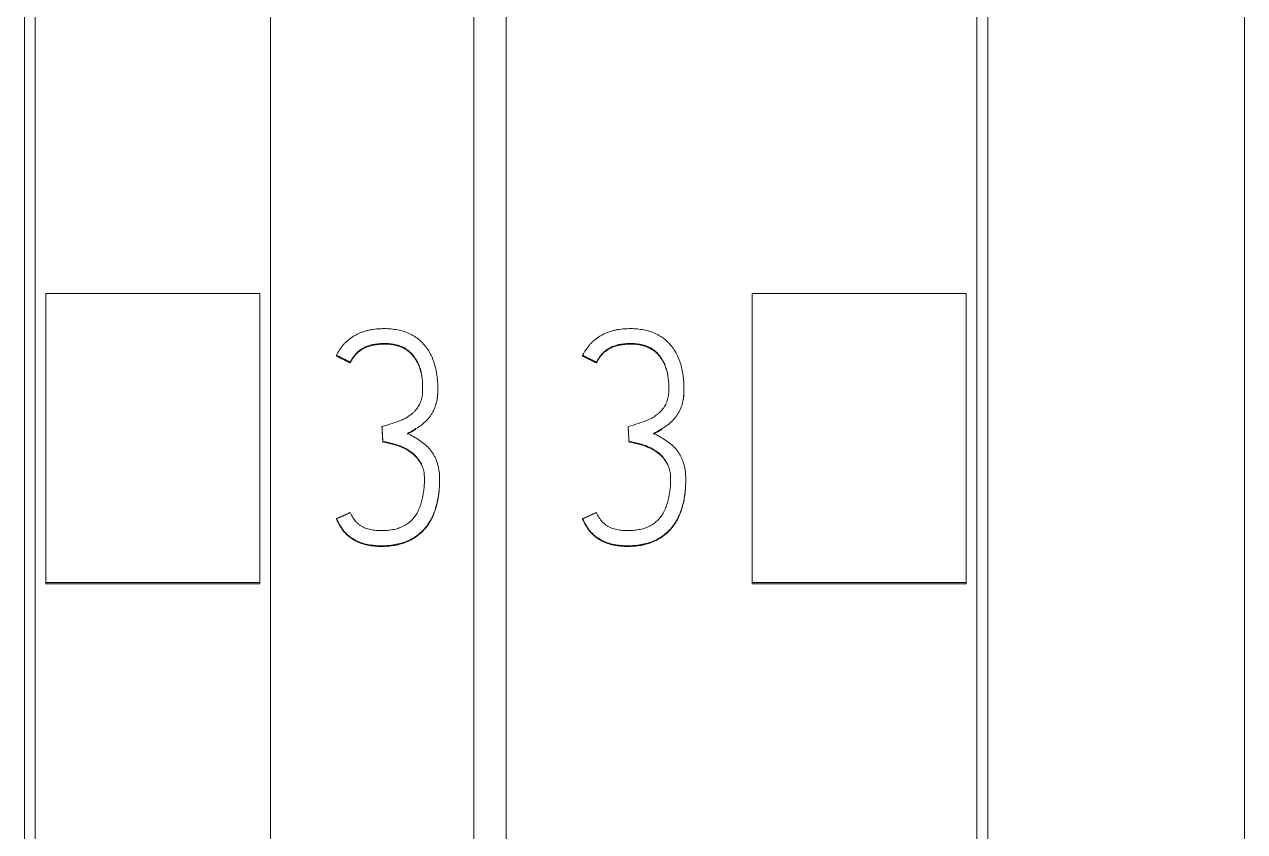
# Model space of a CAD drawing. Header units: millimetres. Extents: x 1359 to 3577, y 1336 to 3557.
# Drawn here: x 2641.47 to 2652.87, y 2962.39 to 2969.93 of the extents above; entities that cross this region are included whole.
import ezdxf

# ---------------------------------------------------------------- set-up
doc = ezdxf.new("R2010")
doc.units = ezdxf.units.MM
doc.layers.add('000-PI-Oprema', color=30, linetype='Continuous', lineweight=5)

msp = doc.modelspace()

# ---------------------------------------------------------------- linework, layer by layer
at = {"layer": '000-PI-Oprema', "color": 0, "linetype": 'ByBlock', "lineweight": 0}
for p, q in [((2645.971, 3041.237), (2645.971, 2927.819)), ((2645.971, 3041.237), (2645.971, 2927.819)), ((2641.571, 2930.141), (2641.571, 3038.956)), ((2650.371, 3038.956), (2650.371, 2930.141)), ((2643.771, 2974.306), (2643.771, 2910.351)), ((2645.671, 2974.306), (2645.671, 2910.351)), ((2641.671, 2964.719), (2641.671, 2967.42)), ((2641.671, 2967.42), (2643.671, 2967.42)), ((2643.671, 2964.719), (2643.671, 2967.42)), ((2648.271, 2964.719), (2648.271, 2967.42)), ((2650.271, 2967.42), (2648.271, 2967.42)), ((2650.271, 2964.719), (2650.271, 2967.42)), ((2644.387, 2966.841), (2644.387, 2966.835)), ((2644.515, 2966.778), (2644.515, 2966.771)), ((2646.687, 2966.841), (2646.687, 2966.835)), ((2646.815, 2966.778), (2646.815, 2966.771)), ((2645.333, 2966.523), (2645.333, 2966.529)), ((2647.633, 2966.523), (2647.633, 2966.529)), ((2644.812, 2966.176), (2644.812, 2966.17)), ((2647.112, 2966.176), (2647.112, 2966.17)), ((2644.82, 2966.038), (2644.82, 2966.031)), ((2647.12, 2966.038), (2647.12, 2966.031)), ((2645.35, 2965.67), (2645.35, 2965.676)), ((2647.65, 2965.67), (2647.65, 2965.676)), ((2644.387, 2965.314), (2644.387, 2965.308)), ((2646.687, 2965.314), (2646.687, 2965.308)), ((2641.671, 2964.706), (2641.671, 2964.719)), ((2641.671, 2964.719), (2643.671, 2964.719)), ((2641.671, 2964.706), (2643.671, 2964.706)), ((2643.671, 2964.706), (2643.671, 2964.719)), ((2648.271, 2964.706), (2648.271, 2964.719)), ((2650.271, 2964.719), (2648.271, 2964.719)), ((2650.271, 2964.706), (2648.271, 2964.706)), ((2650.271, 2964.706), (2650.271, 2964.719))]:
    msp.add_line(p, q, dxfattribs=at)
for points, knots in [([(2641.471, 2929.856), (2641.471, 2933.196), (2641.471, 2941.161), (2641.471, 2953.801), (2641.471, 2969.287), (2641.471, 2983.582), (2641.471, 2997.792), (2641.471, 3012.358), (2641.471, 3026.528), (2641.471, 3036.098), (2641.471, 3039.142)], [0, 0, 0, 0, 0.091483, 0.21812, 0.346206, 0.515858, 0.610111, 0.736264, 0.916066, 1, 1, 1, 1]), ([(2650.471, 3039.142), (2650.471, 3036.098), (2650.471, 3026.528), (2650.471, 3012.358), (2650.471, 2997.792), (2650.471, 2983.582), (2650.471, 2969.287), (2650.471, 2953.801), (2650.471, 2941.161), (2650.471, 2933.196), (2650.471, 2929.856)], [0, 0, 0, 0, 0.083934, 0.263736, 0.389889, 0.484142, 0.653794, 0.78188, 0.908517, 1, 1, 1, 1]), ([(2652.871, 3036.077), (2652.871, 3034.053), (2652.871, 3025.504), (2652.871, 3012.358), (2652.871, 2997.792), (2652.871, 2983.582), (2652.871, 2969.287), (2652.871, 2953.801), (2652.871, 2941.043), (2652.871, 2932.161), (2652.871, 2927.904), (2652.871, 2927.106)], [0, 0, 0, 0, 0.055935, 0.236292, 0.362833, 0.457376, 0.627551, 0.756032, 0.883059, 0.978086, 1, 1, 1, 1]), ([(2644.387, 2966.841), (2644.396, 2966.86), (2644.415, 2966.895), (2644.44, 2966.927), (2644.46, 2966.95), (2644.467, 2966.957), (2644.482, 2966.971), (2644.49, 2966.978), (2644.513, 2966.997), (2644.529, 2967.009), (2644.555, 2967.025), (2644.564, 2967.03), (2644.582, 2967.039), (2644.591, 2967.043), (2644.619, 2967.056), (2644.638, 2967.063), (2644.667, 2967.071), (2644.677, 2967.074), (2644.696, 2967.078), (2644.706, 2967.08), (2644.736, 2967.085), (2644.776, 2967.09), (2644.816, 2967.091), (2644.857, 2967.091), (2644.877, 2967.09), (2644.917, 2967.086), (2644.937, 2967.083), (2644.977, 2967.075), (2644.996, 2967.071), (2645.035, 2967.058), (2645.053, 2967.051), (2645.081, 2967.038), (2645.09, 2967.033), (2645.108, 2967.023), (2645.116, 2967.018), (2645.141, 2967.001), (2645.157, 2966.989), (2645.179, 2966.969), (2645.186, 2966.962), (2645.2, 2966.947), (2645.207, 2966.939), (2645.239, 2966.9), (2645.26, 2966.866), (2645.294, 2966.792), (2645.305, 2966.753), (2645.319, 2966.695), (2645.322, 2966.675), (2645.328, 2966.635), (2645.33, 2966.615), (2645.333, 2966.575), (2645.333, 2966.555), (2645.333, 2966.515), (2645.333, 2966.494), (2645.33, 2966.454), (2645.328, 2966.434), (2645.32, 2966.394), (2645.314, 2966.375), (2645.3, 2966.338), (2645.291, 2966.319), (2645.275, 2966.293), (2645.27, 2966.285), (2645.258, 2966.268), (2645.252, 2966.26), (2645.233, 2966.237), (2645.218, 2966.223), (2645.196, 2966.203), (2645.188, 2966.196), (2645.172, 2966.184), (2645.164, 2966.178), (2645.138, 2966.161), (2645.121, 2966.151), (2645.086, 2966.131), (2645.069, 2966.121), (2645.05, 2966.112)], [0, 0, 0, 0, 0.03125, 0.0625, 0.0625, 0.078125, 0.078125, 0.09375, 0.09375, 0.125, 0.125, 0.140625, 0.140625, 0.15625, 0.15625, 0.1875, 0.1875, 0.203125, 0.203125, 0.21875, 0.21875, 0.25, 0.28125, 0.28125, 0.3125, 0.3125, 0.34375, 0.34375, 0.375, 0.375, 0.40625, 0.40625, 0.421875, 0.421875, 0.4375, 0.4375, 0.46875, 0.46875, 0.484375, 0.484375, 0.5, 0.5, 0.5625, 0.5625, 0.625, 0.625, 0.65625, 0.65625, 0.6875, 0.6875, 0.71875, 0.71875, 0.75, 0.75, 0.78125, 0.78125, 0.8125, 0.8125, 0.84375, 0.84375, 0.859375, 0.859375, 0.875, 0.875, 0.90625, 0.90625, 0.921875, 0.921875, 0.9375, 0.9375, 0.96875, 0.96875, 1, 1, 1, 1]), ([(2646.687, 2966.841), (2646.696, 2966.86), (2646.715, 2966.895), (2646.74, 2966.927), (2646.76, 2966.95), (2646.767, 2966.957), (2646.782, 2966.971), (2646.79, 2966.978), (2646.813, 2966.997), (2646.829, 2967.009), (2646.855, 2967.025), (2646.864, 2967.03), (2646.882, 2967.039), (2646.891, 2967.043), (2646.919, 2967.056), (2646.938, 2967.063), (2646.967, 2967.071), (2646.977, 2967.074), (2646.996, 2967.078), (2647.006, 2967.08), (2647.036, 2967.085), (2647.076, 2967.09), (2647.116, 2967.091), (2647.157, 2967.091), (2647.177, 2967.09), (2647.217, 2967.086), (2647.237, 2967.083), (2647.277, 2967.075), (2647.296, 2967.071), (2647.335, 2967.058), (2647.353, 2967.051), (2647.381, 2967.038), (2647.39, 2967.033), (2647.408, 2967.023), (2647.416, 2967.018), (2647.441, 2967.001), (2647.457, 2966.989), (2647.479, 2966.969), (2647.486, 2966.962), (2647.5, 2966.947), (2647.507, 2966.939), (2647.539, 2966.9), (2647.56, 2966.866), (2647.594, 2966.792), (2647.605, 2966.753), (2647.619, 2966.695), (2647.622, 2966.675), (2647.628, 2966.635), (2647.63, 2966.615), (2647.633, 2966.575), (2647.633, 2966.555), (2647.633, 2966.515), (2647.633, 2966.494), (2647.63, 2966.454), (2647.628, 2966.434), (2647.62, 2966.394), (2647.614, 2966.375), (2647.6, 2966.338), (2647.591, 2966.319), (2647.575, 2966.293), (2647.57, 2966.285), (2647.558, 2966.268), (2647.552, 2966.26), (2647.533, 2966.237), (2647.518, 2966.223), (2647.496, 2966.203), (2647.488, 2966.196), (2647.472, 2966.184), (2647.464, 2966.178), (2647.438, 2966.161), (2647.421, 2966.151), (2647.386, 2966.131), (2647.369, 2966.121), (2647.35, 2966.112)], [0, 0, 0, 0, 0.03125, 0.0625, 0.0625, 0.078125, 0.078125, 0.09375, 0.09375, 0.125, 0.125, 0.140625, 0.140625, 0.15625, 0.15625, 0.1875, 0.1875, 0.203125, 0.203125, 0.21875, 0.21875, 0.25, 0.28125, 0.28125, 0.3125, 0.3125, 0.34375, 0.34375, 0.375, 0.375, 0.40625, 0.40625, 0.421875, 0.421875, 0.4375, 0.4375, 0.46875, 0.46875, 0.484375, 0.484375, 0.5, 0.5, 0.5625, 0.5625, 0.625, 0.625, 0.65625, 0.65625, 0.6875, 0.6875, 0.71875, 0.71875, 0.75, 0.75, 0.78125, 0.78125, 0.8125, 0.8125, 0.84375, 0.84375, 0.859375, 0.859375, 0.875, 0.875, 0.90625, 0.90625, 0.921875, 0.921875, 0.9375, 0.9375, 0.96875, 0.96875, 1, 1, 1, 1]), ([(2644.812, 2966.176), (2644.844, 2966.185), (2644.875, 2966.195), (2644.938, 2966.215), (2644.969, 2966.225), (2645.015, 2966.245), (2645.029, 2966.253), (2645.058, 2966.27), (2645.071, 2966.279), (2645.091, 2966.294), (2645.097, 2966.3), (2645.109, 2966.311), (2645.115, 2966.317), (2645.132, 2966.335), (2645.142, 2966.348), (2645.155, 2966.369), (2645.159, 2966.376), (2645.167, 2966.391), (2645.17, 2966.398), (2645.179, 2966.422), (2645.183, 2966.438), (2645.189, 2966.47), (2645.191, 2966.487), (2645.192, 2966.52), (2645.192, 2966.536), (2645.192, 2966.585), (2645.189, 2966.618), (2645.181, 2966.667), (2645.178, 2966.683), (2645.172, 2966.707), (2645.169, 2966.715), (2645.164, 2966.731), (2645.161, 2966.739), (2645.152, 2966.762), (2645.145, 2966.777), (2645.128, 2966.806), (2645.119, 2966.82), (2645.099, 2966.846), (2645.088, 2966.859), (2645.07, 2966.876), (2645.064, 2966.881), (2645.051, 2966.891), (2645.044, 2966.896), (2645.023, 2966.91), (2645.008, 2966.918), (2644.978, 2966.93), (2644.962, 2966.935), (2644.929, 2966.943), (2644.913, 2966.946), (2644.88, 2966.95), (2644.864, 2966.952), (2644.831, 2966.952), (2644.814, 2966.952), (2644.781, 2966.95), (2644.764, 2966.948), (2644.731, 2966.943), (2644.715, 2966.94), (2644.691, 2966.932), (2644.683, 2966.93), (2644.668, 2966.924), (2644.66, 2966.921), (2644.645, 2966.914), (2644.637, 2966.91), (2644.623, 2966.901), (2644.616, 2966.897), (2644.596, 2966.882), (2644.583, 2966.871), (2644.56, 2966.847), (2644.55, 2966.834), (2644.531, 2966.807), (2644.523, 2966.792), (2644.515, 2966.778)], [0, 0, 0, 0, 0.0625, 0.0625, 0.125, 0.125, 0.15625, 0.15625, 0.1875, 0.1875, 0.203125, 0.203125, 0.21875, 0.21875, 0.25, 0.25, 0.265625, 0.265625, 0.28125, 0.28125, 0.3125, 0.3125, 0.34375, 0.34375, 0.375, 0.375, 0.4375, 0.4375, 0.46875, 0.46875, 0.484375, 0.484375, 0.5, 0.5, 0.53125, 0.53125, 0.5625, 0.5625, 0.59375, 0.59375, 0.609375, 0.609375, 0.625, 0.625, 0.65625, 0.65625, 0.6875, 0.6875, 0.71875, 0.71875, 0.75, 0.75, 0.78125, 0.78125, 0.8125, 0.8125, 0.84375, 0.84375, 0.859375, 0.859375, 0.875, 0.875, 0.890625, 0.890625, 0.90625, 0.90625, 0.9375, 0.9375, 0.96875, 0.96875, 1, 1, 1, 1]), ([(2644.515, 2966.771), (2644.523, 2966.786), (2644.531, 2966.8), (2644.549, 2966.828), (2644.559, 2966.84), (2644.577, 2966.858), (2644.583, 2966.864), (2644.595, 2966.875), (2644.602, 2966.88), (2644.615, 2966.89), (2644.622, 2966.894), (2644.636, 2966.903), (2644.643, 2966.907), (2644.666, 2966.917), (2644.681, 2966.923), (2644.713, 2966.933), (2644.729, 2966.936), (2644.762, 2966.942), (2644.778, 2966.943), (2644.811, 2966.946), (2644.828, 2966.946), (2644.878, 2966.945), (2644.911, 2966.942), (2644.951, 2966.932), (2644.959, 2966.93), (2644.975, 2966.925), (2644.983, 2966.922), (2645.006, 2966.913), (2645.02, 2966.905), (2645.042, 2966.892), (2645.048, 2966.887), (2645.062, 2966.877), (2645.068, 2966.871), (2645.086, 2966.855), (2645.097, 2966.842), (2645.113, 2966.823), (2645.117, 2966.816), (2645.127, 2966.802), (2645.14, 2966.781), (2645.151, 2966.759), (2645.163, 2966.728), (2645.168, 2966.712), (2645.177, 2966.682), (2645.18, 2966.669), (2645.182, 2966.655)], [0, 0, 0, 0, 0.055991, 0.055991, 0.111982, 0.111982, 0.139978, 0.139978, 0.167973, 0.167973, 0.195969, 0.195969, 0.223964, 0.223964, 0.279955, 0.279955, 0.335946, 0.335946, 0.391937, 0.391937, 0.447928, 0.447928, 0.55991, 0.55991, 0.587906, 0.587906, 0.615901, 0.615901, 0.671892, 0.671892, 0.699888, 0.699888, 0.727884, 0.727884, 0.783875, 0.783875, 0.81187, 0.81187, 0.839866, 0.895857, 0.895857, 0.951848, 0.951848, 1, 1, 1, 1]), ([(2647.112, 2966.176), (2647.144, 2966.185), (2647.175, 2966.195), (2647.238, 2966.215), (2647.269, 2966.225), (2647.315, 2966.245), (2647.329, 2966.253), (2647.358, 2966.27), (2647.371, 2966.279), (2647.391, 2966.294), (2647.397, 2966.3), (2647.409, 2966.311), (2647.415, 2966.317), (2647.432, 2966.335), (2647.442, 2966.348), (2647.455, 2966.369), (2647.459, 2966.376), (2647.467, 2966.391), (2647.47, 2966.398), (2647.479, 2966.422), (2647.483, 2966.438), (2647.489, 2966.47), (2647.491, 2966.487), (2647.492, 2966.52), (2647.492, 2966.536), (2647.492, 2966.585), (2647.489, 2966.618), (2647.481, 2966.667), (2647.478, 2966.683), (2647.472, 2966.707), (2647.469, 2966.715), (2647.464, 2966.731), (2647.461, 2966.739), (2647.452, 2966.762), (2647.445, 2966.777), (2647.428, 2966.806), (2647.419, 2966.82), (2647.399, 2966.846), (2647.388, 2966.859), (2647.37, 2966.876), (2647.364, 2966.881), (2647.351, 2966.891), (2647.344, 2966.896), (2647.323, 2966.91), (2647.308, 2966.918), (2647.278, 2966.93), (2647.262, 2966.935), (2647.229, 2966.943), (2647.213, 2966.946), (2647.18, 2966.95), (2647.164, 2966.952), (2647.131, 2966.952), (2647.114, 2966.952), (2647.081, 2966.95), (2647.064, 2966.948), (2647.031, 2966.943), (2647.015, 2966.94), (2646.991, 2966.932), (2646.983, 2966.93), (2646.968, 2966.924), (2646.96, 2966.921), (2646.945, 2966.914), (2646.937, 2966.91), (2646.923, 2966.901), (2646.916, 2966.897), (2646.896, 2966.882), (2646.883, 2966.871), (2646.86, 2966.847), (2646.85, 2966.834), (2646.831, 2966.807), (2646.823, 2966.792), (2646.815, 2966.778)], [0, 0, 0, 0, 0.0625, 0.0625, 0.125, 0.125, 0.15625, 0.15625, 0.1875, 0.1875, 0.203125, 0.203125, 0.21875, 0.21875, 0.25, 0.25, 0.265625, 0.265625, 0.28125, 0.28125, 0.3125, 0.3125, 0.34375, 0.34375, 0.375, 0.375, 0.4375, 0.4375, 0.46875, 0.46875, 0.484375, 0.484375, 0.5, 0.5, 0.53125, 0.53125, 0.5625, 0.5625, 0.59375, 0.59375, 0.609375, 0.609375, 0.625, 0.625, 0.65625, 0.65625, 0.6875, 0.6875, 0.71875, 0.71875, 0.75, 0.75, 0.78125, 0.78125, 0.8125, 0.8125, 0.84375, 0.84375, 0.859375, 0.859375, 0.875, 0.875, 0.890625, 0.890625, 0.90625, 0.90625, 0.9375, 0.9375, 0.96875, 0.96875, 1, 1, 1, 1]), ([(2646.815, 2966.771), (2646.823, 2966.786), (2646.831, 2966.8), (2646.849, 2966.828), (2646.859, 2966.84), (2646.877, 2966.858), (2646.883, 2966.864), (2646.895, 2966.875), (2646.902, 2966.88), (2646.915, 2966.89), (2646.922, 2966.894), (2646.936, 2966.903), (2646.943, 2966.907), (2646.966, 2966.917), (2646.981, 2966.923), (2647.013, 2966.933), (2647.029, 2966.936), (2647.062, 2966.942), (2647.078, 2966.943), (2647.111, 2966.946), (2647.128, 2966.946), (2647.178, 2966.945), (2647.211, 2966.942), (2647.251, 2966.932), (2647.259, 2966.93), (2647.275, 2966.925), (2647.283, 2966.922), (2647.306, 2966.913), (2647.32, 2966.905), (2647.342, 2966.892), (2647.348, 2966.887), (2647.362, 2966.877), (2647.368, 2966.871), (2647.386, 2966.855), (2647.397, 2966.842), (2647.413, 2966.823), (2647.417, 2966.816), (2647.427, 2966.802), (2647.44, 2966.781), (2647.451, 2966.759), (2647.463, 2966.728), (2647.468, 2966.712), (2647.477, 2966.682), (2647.48, 2966.669), (2647.482, 2966.655)], [0, 0, 0, 0, 0.055991, 0.055991, 0.111982, 0.111982, 0.139978, 0.139978, 0.167973, 0.167973, 0.195969, 0.195969, 0.223964, 0.223964, 0.279955, 0.279955, 0.335946, 0.335946, 0.391937, 0.391937, 0.447928, 0.447928, 0.55991, 0.55991, 0.587906, 0.587906, 0.615901, 0.615901, 0.671892, 0.671892, 0.699888, 0.699888, 0.727884, 0.727884, 0.783875, 0.783875, 0.81187, 0.81187, 0.839866, 0.895857, 0.895857, 0.951848, 0.951848, 1, 1, 1, 1]), ([(2645.328, 2966.43), (2645.329, 2966.442), (2645.331, 2966.454), (2645.333, 2966.485), (2645.333, 2966.504), (2645.333, 2966.522)], [0, 0, 0, 0, 0.4, 0.4, 1, 1, 1, 1]), ([(2647.628, 2966.43), (2647.629, 2966.442), (2647.631, 2966.454), (2647.633, 2966.485), (2647.633, 2966.504), (2647.633, 2966.522)], [0, 0, 0, 0, 0.4, 0.4, 1, 1, 1, 1]), ([(2645.05, 2966.112), (2645.069, 2966.103), (2645.088, 2966.093), (2645.124, 2966.071), (2645.142, 2966.061), (2645.177, 2966.038), (2645.194, 2966.025), (2645.219, 2966.005), (2645.227, 2965.998), (2645.242, 2965.983), (2645.249, 2965.976), (2645.27, 2965.952), (2645.282, 2965.935), (2645.298, 2965.907), (2645.303, 2965.898), (2645.312, 2965.879), (2645.316, 2965.869), (2645.328, 2965.84), (2645.334, 2965.82), (2645.341, 2965.789), (2645.343, 2965.778), (2645.346, 2965.757), (2645.347, 2965.747), (2645.35, 2965.716), (2645.35, 2965.695), (2645.35, 2965.653), (2645.349, 2965.632), (2645.347, 2965.59), (2645.345, 2965.569), (2645.339, 2965.527), (2645.336, 2965.506), (2645.323, 2965.445), (2645.312, 2965.405), (2645.293, 2965.356), (2645.288, 2965.347), (2645.279, 2965.328), (2645.275, 2965.318), (2645.259, 2965.29), (2645.248, 2965.272), (2645.224, 2965.238), (2645.21, 2965.222), (2645.188, 2965.199), (2645.18, 2965.192), (2645.165, 2965.178), (2645.157, 2965.171), (2645.132, 2965.151), (2645.114, 2965.14), (2645.087, 2965.124), (2645.077, 2965.119), (2645.058, 2965.11), (2645.048, 2965.106), (2644.999, 2965.086), (2644.958, 2965.076), (2644.896, 2965.067), (2644.875, 2965.064), (2644.833, 2965.062), (2644.811, 2965.062), (2644.769, 2965.062), (2644.748, 2965.064), (2644.717, 2965.067), (2644.706, 2965.068), (2644.685, 2965.072), (2644.675, 2965.074), (2644.644, 2965.081), (2644.624, 2965.088), (2644.594, 2965.1), (2644.585, 2965.104), (2644.566, 2965.113), (2644.556, 2965.118), (2644.529, 2965.134), (2644.511, 2965.146), (2644.487, 2965.167), (2644.48, 2965.174), (2644.465, 2965.189), (2644.458, 2965.197), (2644.438, 2965.222), (2644.427, 2965.24), (2644.406, 2965.276), (2644.396, 2965.295), (2644.387, 2965.314)], [0, 0, 0, 0, 0.03125, 0.03125, 0.0625, 0.0625, 0.09375, 0.09375, 0.109375, 0.109375, 0.125, 0.125, 0.15625, 0.15625, 0.171875, 0.171875, 0.1875, 0.1875, 0.21875, 0.21875, 0.234375, 0.234375, 0.25, 0.25, 0.28125, 0.28125, 0.3125, 0.3125, 0.34375, 0.34375, 0.375, 0.375, 0.4375, 0.4375, 0.453125, 0.453125, 0.46875, 0.46875, 0.5, 0.5, 0.53125, 0.53125, 0.546875, 0.546875, 0.5625, 0.5625, 0.59375, 0.59375, 0.609375, 0.609375, 0.625, 0.625, 0.6875, 0.6875, 0.71875, 0.71875, 0.75, 0.75, 0.78125, 0.78125, 0.796875, 0.796875, 0.8125, 0.8125, 0.84375, 0.84375, 0.859375, 0.859375, 0.875, 0.875, 0.90625, 0.90625, 0.921875, 0.921875, 0.9375, 0.9375, 0.96875, 0.96875, 1, 1, 1, 1]), ([(2645.05, 2966.106), (2645.068, 2966.115), (2645.086, 2966.125), (2645.112, 2966.139), (2645.12, 2966.144), (2645.128, 2966.149)], [0, 0, 0, 0, 0.680967, 0.680967, 1, 1, 1, 1]), ([(2647.35, 2966.112), (2647.369, 2966.103), (2647.388, 2966.093), (2647.424, 2966.071), (2647.442, 2966.061), (2647.477, 2966.038), (2647.494, 2966.025), (2647.519, 2966.005), (2647.527, 2965.998), (2647.542, 2965.983), (2647.549, 2965.976), (2647.57, 2965.952), (2647.582, 2965.935), (2647.598, 2965.907), (2647.603, 2965.898), (2647.612, 2965.879), (2647.616, 2965.869), (2647.628, 2965.84), (2647.634, 2965.82), (2647.641, 2965.789), (2647.643, 2965.778), (2647.646, 2965.757), (2647.647, 2965.747), (2647.65, 2965.716), (2647.65, 2965.695), (2647.65, 2965.653), (2647.649, 2965.632), (2647.647, 2965.59), (2647.645, 2965.569), (2647.639, 2965.527), (2647.636, 2965.506), (2647.623, 2965.445), (2647.612, 2965.405), (2647.593, 2965.356), (2647.588, 2965.347), (2647.579, 2965.328), (2647.575, 2965.318), (2647.559, 2965.29), (2647.548, 2965.272), (2647.524, 2965.238), (2647.51, 2965.222), (2647.488, 2965.199), (2647.48, 2965.192), (2647.465, 2965.178), (2647.457, 2965.171), (2647.432, 2965.151), (2647.414, 2965.14), (2647.387, 2965.124), (2647.377, 2965.119), (2647.358, 2965.11), (2647.348, 2965.106), (2647.299, 2965.086), (2647.258, 2965.076), (2647.196, 2965.067), (2647.175, 2965.064), (2647.133, 2965.062), (2647.111, 2965.062), (2647.069, 2965.062), (2647.048, 2965.064), (2647.017, 2965.067), (2647.006, 2965.068), (2646.985, 2965.072), (2646.975, 2965.074), (2646.944, 2965.081), (2646.924, 2965.088), (2646.894, 2965.1), (2646.885, 2965.104), (2646.866, 2965.113), (2646.856, 2965.118), (2646.829, 2965.134), (2646.811, 2965.146), (2646.787, 2965.167), (2646.78, 2965.174), (2646.765, 2965.189), (2646.758, 2965.197), (2646.738, 2965.222), (2646.727, 2965.24), (2646.706, 2965.276), (2646.696, 2965.295), (2646.687, 2965.314)], [0, 0, 0, 0, 0.03125, 0.03125, 0.0625, 0.0625, 0.09375, 0.09375, 0.109375, 0.109375, 0.125, 0.125, 0.15625, 0.15625, 0.171875, 0.171875, 0.1875, 0.1875, 0.21875, 0.21875, 0.234375, 0.234375, 0.25, 0.25, 0.28125, 0.28125, 0.3125, 0.3125, 0.34375, 0.34375, 0.375, 0.375, 0.4375, 0.4375, 0.453125, 0.453125, 0.46875, 0.46875, 0.5, 0.5, 0.53125, 0.53125, 0.546875, 0.546875, 0.5625, 0.5625, 0.59375, 0.59375, 0.609375, 0.609375, 0.625, 0.625, 0.6875, 0.6875, 0.71875, 0.71875, 0.75, 0.75, 0.78125, 0.78125, 0.796875, 0.796875, 0.8125, 0.8125, 0.84375, 0.84375, 0.859375, 0.859375, 0.875, 0.875, 0.90625, 0.90625, 0.921875, 0.921875, 0.9375, 0.9375, 0.96875, 0.96875, 1, 1, 1, 1]), ([(2647.35, 2966.106), (2647.368, 2966.115), (2647.386, 2966.125), (2647.412, 2966.139), (2647.42, 2966.144), (2647.428, 2966.149)], [0, 0, 0, 0, 0.680967, 0.680967, 1, 1, 1, 1]), ([(2644.515, 2965.372), (2644.522, 2965.356), (2644.53, 2965.341), (2644.548, 2965.312), (2644.559, 2965.298), (2644.576, 2965.279), (2644.583, 2965.273), (2644.596, 2965.261), (2644.602, 2965.256), (2644.617, 2965.246), (2644.624, 2965.242), (2644.64, 2965.234), (2644.648, 2965.23), (2644.672, 2965.221), (2644.688, 2965.216), (2644.722, 2965.209), (2644.74, 2965.207), (2644.774, 2965.204), (2644.791, 2965.203), (2644.826, 2965.203), (2644.843, 2965.204), (2644.877, 2965.207), (2644.894, 2965.209), (2644.92, 2965.214), (2644.929, 2965.216), (2644.945, 2965.22), (2644.954, 2965.222), (2644.978, 2965.23), (2644.995, 2965.237), (2645.018, 2965.248), (2645.026, 2965.252), (2645.04, 2965.261), (2645.048, 2965.266), (2645.069, 2965.281), (2645.081, 2965.293), (2645.105, 2965.318), (2645.116, 2965.331), (2645.136, 2965.36), (2645.144, 2965.375), (2645.159, 2965.407), (2645.166, 2965.423), (2645.183, 2965.472), (2645.19, 2965.506), (2645.199, 2965.556), (2645.202, 2965.574), (2645.206, 2965.608), (2645.207, 2965.625), (2645.209, 2965.66), (2645.209, 2965.677), (2645.208, 2965.703), (2645.208, 2965.712), (2645.207, 2965.729), (2645.206, 2965.738), (2645.202, 2965.763), (2645.198, 2965.78), (2645.189, 2965.804), (2645.186, 2965.812), (2645.179, 2965.828), (2645.175, 2965.836), (2645.161, 2965.858), (2645.151, 2965.872), (2645.129, 2965.899), (2645.117, 2965.911), (2645.091, 2965.934), (2645.077, 2965.944), (2645.048, 2965.963), (2645.033, 2965.971), (2645.002, 2965.987), (2644.986, 2965.993), (2644.954, 2966.005), (2644.937, 2966.01), (2644.888, 2966.024), (2644.854, 2966.032), (2644.82, 2966.038)], [0, 0, 0, 0, 0.03125, 0.03125, 0.0625, 0.0625, 0.078125, 0.078125, 0.09375, 0.09375, 0.109375, 0.109375, 0.125, 0.125, 0.15625, 0.15625, 0.1875, 0.1875, 0.21875, 0.21875, 0.25, 0.25, 0.28125, 0.28125, 0.296875, 0.296875, 0.3125, 0.3125, 0.34375, 0.34375, 0.359375, 0.359375, 0.375, 0.375, 0.40625, 0.40625, 0.4375, 0.4375, 0.46875, 0.46875, 0.5, 0.5, 0.5625, 0.5625, 0.59375, 0.59375, 0.625, 0.625, 0.65625, 0.65625, 0.671875, 0.671875, 0.6875, 0.6875, 0.71875, 0.71875, 0.734375, 0.734375, 0.75, 0.75, 0.78125, 0.78125, 0.8125, 0.8125, 0.84375, 0.84375, 0.875, 0.875, 0.90625, 0.90625, 0.9375, 0.9375, 1, 1, 1, 1]), ([(2644.82, 2966.031), (2644.854, 2966.026), (2644.888, 2966.018), (2644.937, 2966.004), (2644.954, 2965.999), (2644.986, 2965.987), (2645.002, 2965.98), (2645.025, 2965.969), (2645.033, 2965.965), (2645.048, 2965.956), (2645.055, 2965.952), (2645.077, 2965.938), (2645.091, 2965.928), (2645.111, 2965.911), (2645.117, 2965.905), (2645.129, 2965.892), (2645.135, 2965.886), (2645.152, 2965.866), (2645.162, 2965.852), (2645.175, 2965.83), (2645.179, 2965.822), (2645.183, 2965.814), (2645.183, 2965.813), (2645.183, 2965.813)], [0, 0, 0, 0, 0.234563, 0.234563, 0.351844, 0.351844, 0.469126, 0.469126, 0.527766, 0.527766, 0.586407, 0.586407, 0.703689, 0.703689, 0.762329, 0.762329, 0.82097, 0.82097, 0.938251, 0.938251, 0.996892, 0.996892, 1, 1, 1, 1]), ([(2646.815, 2965.372), (2646.822, 2965.356), (2646.83, 2965.341), (2646.848, 2965.312), (2646.859, 2965.298), (2646.876, 2965.279), (2646.883, 2965.273), (2646.896, 2965.261), (2646.902, 2965.256), (2646.917, 2965.246), (2646.924, 2965.242), (2646.94, 2965.234), (2646.948, 2965.23), (2646.972, 2965.221), (2646.988, 2965.216), (2647.022, 2965.209), (2647.04, 2965.207), (2647.074, 2965.204), (2647.091, 2965.203), (2647.126, 2965.203), (2647.143, 2965.204), (2647.177, 2965.207), (2647.194, 2965.209), (2647.22, 2965.214), (2647.229, 2965.216), (2647.245, 2965.22), (2647.254, 2965.222), (2647.278, 2965.23), (2647.295, 2965.237), (2647.318, 2965.248), (2647.326, 2965.252), (2647.34, 2965.261), (2647.348, 2965.266), (2647.369, 2965.281), (2647.381, 2965.293), (2647.405, 2965.318), (2647.416, 2965.331), (2647.436, 2965.36), (2647.444, 2965.375), (2647.459, 2965.407), (2647.466, 2965.423), (2647.483, 2965.472), (2647.49, 2965.506), (2647.499, 2965.556), (2647.502, 2965.574), (2647.506, 2965.608), (2647.507, 2965.625), (2647.509, 2965.66), (2647.509, 2965.677), (2647.508, 2965.703), (2647.508, 2965.712), (2647.507, 2965.729), (2647.506, 2965.738), (2647.502, 2965.763), (2647.498, 2965.78), (2647.489, 2965.804), (2647.486, 2965.812), (2647.479, 2965.828), (2647.475, 2965.836), (2647.461, 2965.858), (2647.451, 2965.872), (2647.429, 2965.899), (2647.417, 2965.911), (2647.391, 2965.934), (2647.377, 2965.944), (2647.348, 2965.963), (2647.333, 2965.971), (2647.302, 2965.987), (2647.286, 2965.993), (2647.254, 2966.005), (2647.237, 2966.01), (2647.188, 2966.024), (2647.154, 2966.032), (2647.12, 2966.038)], [0, 0, 0, 0, 0.03125, 0.03125, 0.0625, 0.0625, 0.078125, 0.078125, 0.09375, 0.09375, 0.109375, 0.109375, 0.125, 0.125, 0.15625, 0.15625, 0.1875, 0.1875, 0.21875, 0.21875, 0.25, 0.25, 0.28125, 0.28125, 0.296875, 0.296875, 0.3125, 0.3125, 0.34375, 0.34375, 0.359375, 0.359375, 0.375, 0.375, 0.40625, 0.40625, 0.4375, 0.4375, 0.46875, 0.46875, 0.5, 0.5, 0.5625, 0.5625, 0.59375, 0.59375, 0.625, 0.625, 0.65625, 0.65625, 0.671875, 0.671875, 0.6875, 0.6875, 0.71875, 0.71875, 0.734375, 0.734375, 0.75, 0.75, 0.78125, 0.78125, 0.8125, 0.8125, 0.84375, 0.84375, 0.875, 0.875, 0.90625, 0.90625, 0.9375, 0.9375, 1, 1, 1, 1]), ([(2647.12, 2966.031), (2647.154, 2966.026), (2647.188, 2966.018), (2647.237, 2966.004), (2647.254, 2965.999), (2647.286, 2965.987), (2647.302, 2965.98), (2647.325, 2965.969), (2647.333, 2965.965), (2647.348, 2965.956), (2647.355, 2965.952), (2647.377, 2965.938), (2647.391, 2965.928), (2647.411, 2965.911), (2647.417, 2965.905), (2647.429, 2965.892), (2647.435, 2965.886), (2647.452, 2965.866), (2647.462, 2965.852), (2647.475, 2965.83), (2647.479, 2965.822), (2647.483, 2965.814), (2647.483, 2965.813), (2647.483, 2965.813)], [0, 0, 0, 0, 0.234563, 0.234563, 0.351844, 0.351844, 0.469126, 0.469126, 0.527766, 0.527766, 0.586407, 0.586407, 0.703689, 0.703689, 0.762329, 0.762329, 0.82097, 0.82097, 0.938251, 0.938251, 0.996892, 0.996892, 1, 1, 1, 1]), ([(2644.387, 2965.308), (2644.396, 2965.288), (2644.406, 2965.27), (2644.427, 2965.233), (2644.438, 2965.216), (2644.458, 2965.191), (2644.465, 2965.183), (2644.479, 2965.168), (2644.487, 2965.161), (2644.511, 2965.14), (2644.528, 2965.128), (2644.556, 2965.112), (2644.565, 2965.107), (2644.584, 2965.098), (2644.594, 2965.094), (2644.623, 2965.082), (2644.643, 2965.076), (2644.684, 2965.066), (2644.705, 2965.062), (2644.747, 2965.058), (2644.768, 2965.056), (2644.81, 2965.055), (2644.83, 2965.056), (2644.872, 2965.058), (2644.893, 2965.06), (2644.925, 2965.065), (2644.935, 2965.066), (2644.956, 2965.071), (2644.966, 2965.073), (2644.997, 2965.081), (2645.017, 2965.087), (2645.046, 2965.099), (2645.056, 2965.103), (2645.075, 2965.112), (2645.084, 2965.117), (2645.112, 2965.132), (2645.129, 2965.144), (2645.162, 2965.169), (2645.178, 2965.183), (2645.207, 2965.213), (2645.221, 2965.229), (2645.246, 2965.263), (2645.258, 2965.281), (2645.273, 2965.308), (2645.278, 2965.318), (2645.287, 2965.337), (2645.291, 2965.347), (2645.311, 2965.395), (2645.323, 2965.436), (2645.335, 2965.497), (2645.339, 2965.518), (2645.344, 2965.559), (2645.346, 2965.58), (2645.348, 2965.604), (2645.348, 2965.608), (2645.348, 2965.611)], [0, 0, 0, 0, 0.045146, 0.045146, 0.090291, 0.090291, 0.112864, 0.112864, 0.135437, 0.135437, 0.180583, 0.180583, 0.203156, 0.203156, 0.225729, 0.225729, 0.270874, 0.270874, 0.31602, 0.31602, 0.361166, 0.361166, 0.406311, 0.406311, 0.451457, 0.451457, 0.47403, 0.47403, 0.496603, 0.496603, 0.541748, 0.541748, 0.564321, 0.564321, 0.586894, 0.586894, 0.63204, 0.63204, 0.677186, 0.677186, 0.722331, 0.722331, 0.767477, 0.767477, 0.79005, 0.79005, 0.812623, 0.812623, 0.902914, 0.902914, 0.94806, 0.94806, 0.993206, 0.993206, 1, 1, 1, 1]), ([(2646.687, 2965.308), (2646.696, 2965.288), (2646.706, 2965.27), (2646.727, 2965.233), (2646.738, 2965.216), (2646.758, 2965.191), (2646.765, 2965.183), (2646.779, 2965.168), (2646.787, 2965.161), (2646.811, 2965.14), (2646.828, 2965.128), (2646.856, 2965.112), (2646.865, 2965.107), (2646.884, 2965.098), (2646.894, 2965.094), (2646.923, 2965.082), (2646.943, 2965.076), (2646.984, 2965.066), (2647.005, 2965.062), (2647.047, 2965.058), (2647.068, 2965.056), (2647.11, 2965.055), (2647.13, 2965.056), (2647.172, 2965.058), (2647.193, 2965.06), (2647.225, 2965.065), (2647.235, 2965.066), (2647.256, 2965.071), (2647.266, 2965.073), (2647.297, 2965.081), (2647.317, 2965.087), (2647.346, 2965.099), (2647.356, 2965.103), (2647.375, 2965.112), (2647.384, 2965.117), (2647.412, 2965.132), (2647.429, 2965.144), (2647.462, 2965.169), (2647.478, 2965.183), (2647.507, 2965.213), (2647.521, 2965.229), (2647.546, 2965.263), (2647.558, 2965.281), (2647.573, 2965.308), (2647.578, 2965.318), (2647.587, 2965.337), (2647.591, 2965.347), (2647.611, 2965.395), (2647.623, 2965.436), (2647.635, 2965.497), (2647.639, 2965.518), (2647.644, 2965.559), (2647.646, 2965.58), (2647.648, 2965.604), (2647.648, 2965.608), (2647.648, 2965.611)], [0, 0, 0, 0, 0.045146, 0.045146, 0.090291, 0.090291, 0.112864, 0.112864, 0.135437, 0.135437, 0.180583, 0.180583, 0.203156, 0.203156, 0.225729, 0.225729, 0.270874, 0.270874, 0.31602, 0.31602, 0.361166, 0.361166, 0.406311, 0.406311, 0.451457, 0.451457, 0.47403, 0.47403, 0.496603, 0.496603, 0.541748, 0.541748, 0.564321, 0.564321, 0.586894, 0.586894, 0.63204, 0.63204, 0.677186, 0.677186, 0.722331, 0.722331, 0.767477, 0.767477, 0.79005, 0.79005, 0.812623, 0.812623, 0.902914, 0.902914, 0.94806, 0.94806, 0.993206, 0.993206, 1, 1, 1, 1])]:
    msp.add_open_spline(points, degree=3, knots=knots, dxfattribs=at)
for points, weights in [([(2644.515, 2966.778), (2644.451, 2966.809), (2644.387, 2966.841)], [0.500000011101, 0.499999988899, 0.500000011101]), ([(2644.387, 2966.835), (2644.451, 2966.803), (2644.515, 2966.771)], [0.500000016249, 0.499999983751, 0.500000016249]), ([(2646.815, 2966.778), (2646.751, 2966.809), (2646.687, 2966.841)], [0.499999930142, 0.500000069858, 0.499999930142]), ([(2646.687, 2966.835), (2646.751, 2966.803), (2646.815, 2966.771)], [0.499999864443, 0.500000135557, 0.499999864443]), ([(2644.82, 2966.038), (2644.816, 2966.107), (2644.812, 2966.176)], [0.500000029831, 0.499999970169, 0.500000029831]), ([(2644.812, 2966.17), (2644.816, 2966.101), (2644.82, 2966.031)], [0.500000009772, 0.499999990228, 0.500000009772]), ([(2647.12, 2966.038), (2647.116, 2966.107), (2647.112, 2966.176)], [0.500000030996, 0.499999969004, 0.500000030996]), ([(2647.112, 2966.17), (2647.116, 2966.101), (2647.12, 2966.031)], [0.499999996594, 0.500000003406, 0.499999996594]), ([(2644.387, 2965.314), (2644.451, 2965.343), (2644.515, 2965.372)], [0.499999744046, 0.500000255954, 0.499999744046]), ([(2646.687, 2965.314), (2646.751, 2965.343), (2646.815, 2965.372)], [0.500000149421, 0.499999850579, 0.500000149421])]:
    msp.add_rational_spline(points, weights, degree=2, dxfattribs=at)

doc.saveas('drawing.dxf')
